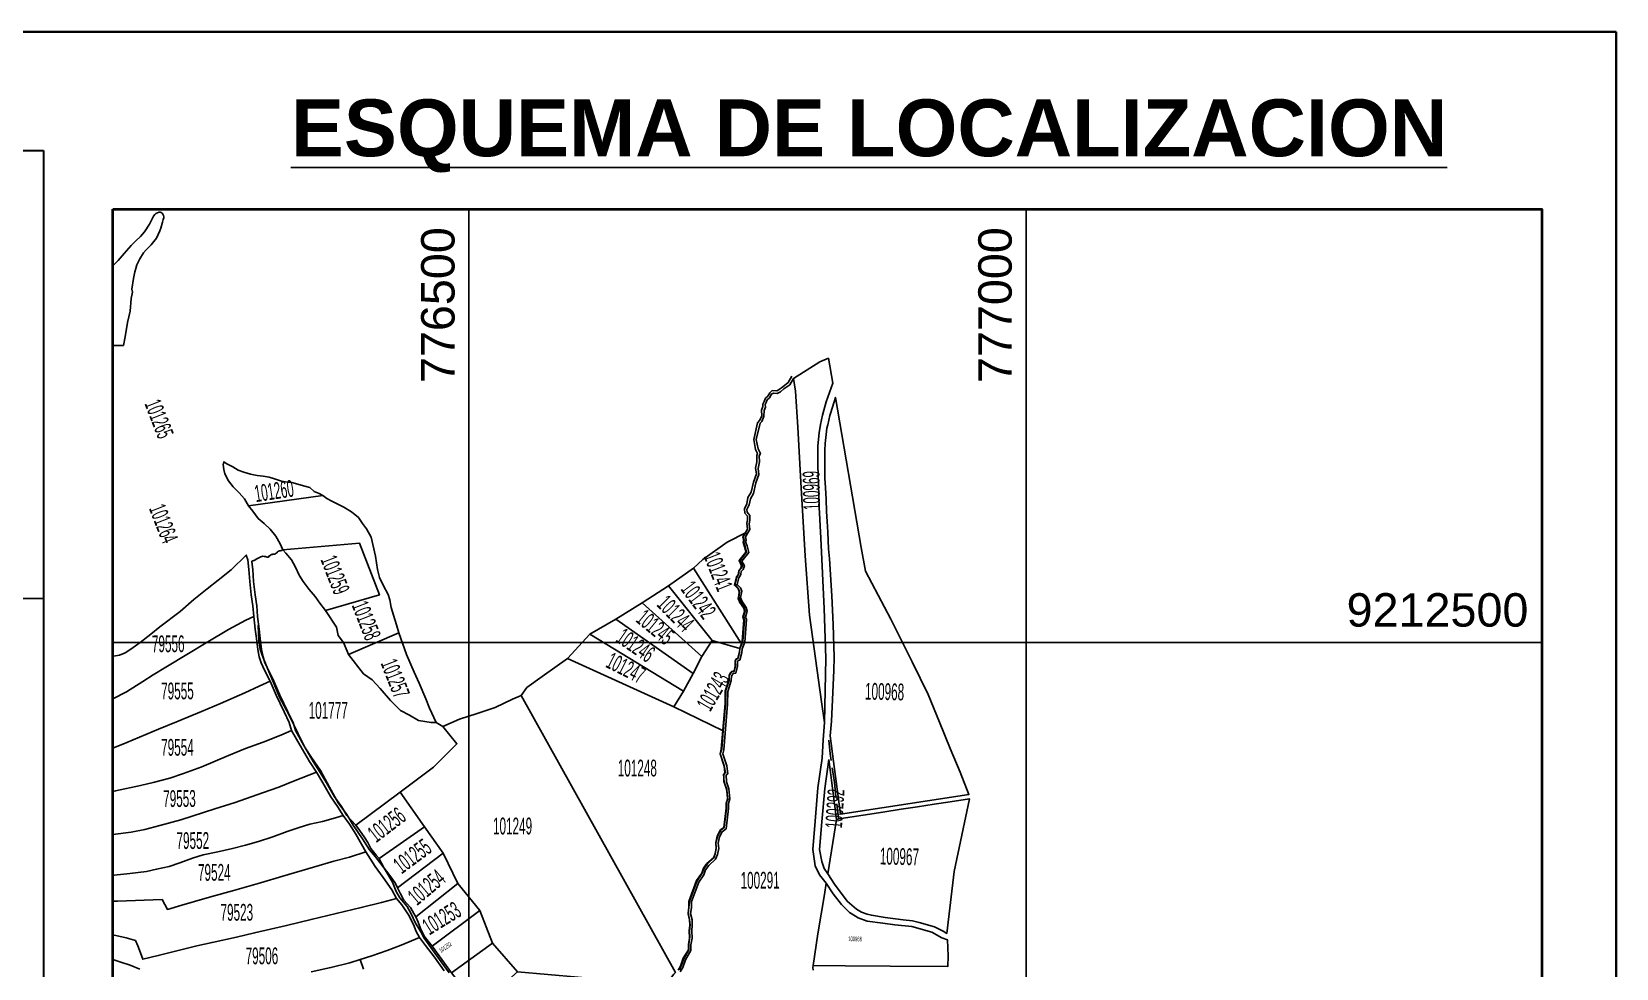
# Model space of a CAD drawing. Extents: x 776738 to 777032, y 9211875 to 9212308.
# Drawn here: x 776946.1 to 776999.3, y 9212077.4 to 9212108.9 of the extents above; entities that cross this region are included whole.
import ezdxf

# ---------------------------------------------------------------- set-up
doc = ezdxf.new("R2010")
doc.units = 0
doc.header["$MEASUREMENT"] = 0
doc.linetypes.add('DASHED', pattern=[0.75, 0.5, -0.25])
doc.layers.get('0').update_dxf_attribs({"linetype": 'CONTINUOUS'})
doc.layers.add('GRID', color=151, linetype='CONTINUOUS')
doc.layers.add('lindero definitivo matriz', color=6, linetype='CONTINUOUS')
doc.styles.add('ARIAL', font='arial.ttf', dxfattribs={"height": 1})
doc.styles.get("Standard").update_dxf_attribs({"font": 'arial.ttf'})

msp = doc.modelspace()

# ---------------------------------------------------------------- linework, layer by layer
at = {"color": 7, "linetype": 'Continuous', "lineweight": 35}
for p, q in [((776820.672, 9212108.854), (776999.277, 9212108.854)), ((776999.277, 9212108.854), (776999.277, 9211982.683))]:
    msp.add_line(p, q, dxfattribs=at)
at = {"color": 7, "linetype": 'Continuous', "lineweight": 30}
for p, q in [((776824.658, 9212104.868), (776946.478, 9212104.868)), ((776946.478, 9212104.868), (776946.478, 9211982.683))]:
    msp.add_line(p, q, dxfattribs=at)
at = {"color": 5}
for p, q in [((776960.752, 9212102.896), (776960.752, 9212054.81)), ((776979.463, 9212102.896), (776979.463, 9212054.81)), ((776979.463, 9212102.896), (776979.463, 9212054.81)), ((776948.807, 9212088.349), (776996.781, 9212088.349))]:
    msp.add_line(p, q, dxfattribs=at)
at = {"color": 150, "linetype": 'Continuous'}
msp.add_line((776824.658, 9212089.825), (776946.478, 9212089.825), dxfattribs=at)
at = {"color": 7, "linetype": 'Continuous', "lineweight": 40}
msp.add_lwpolyline([(776948.807, 9212102.896), (776996.781, 9212102.896), (776996.781, 9212054.81), (776948.807, 9212054.81)], close=True, dxfattribs=at)
at = {"color": 7, "linetype": 'Continuous'}
for points in [[(776948.807, 9212100.997), (776948.816, 9212101.007), (776948.984, 9212101.171), (776949.187, 9212101.414), (776949.418, 9212101.678), (776949.575, 9212101.835), (776949.733, 9212101.984), (776949.866, 9212102.14), (776950.03, 9212102.39), (776950.169, 9212102.661), (776950.21, 9212102.716), (776950.251, 9212102.75), (776950.308, 9212102.776), (776950.359, 9212102.792), (776950.391, 9212102.794), (776950.425, 9212102.782), (776950.457, 9212102.763), (776950.485, 9212102.731), (776950.509, 9212102.686), (776950.52, 9212102.644), (776950.516, 9212102.611), (776950.494, 9212102.55), (776950.468, 9212102.463), (776950.414, 9212102.264), (776950.384, 9212102.167), (776950.264, 9212101.928), (776950.089, 9212101.698), (776949.919, 9212101.528), (776949.834, 9212101.434), (776949.708, 9212101.231), (776949.61, 9212101.023), (776949.573, 9212100.907), (776949.544, 9212100.79), (776949.499, 9212100.566), (776949.444, 9212100.208), (776949.466, 9212100.109), (776949.414, 9212099.896), (776949.387, 9212099.469), (776949.301, 9212099.088), (776949.22, 9212098.606), (776949.159, 9212098.325), (776948.807, 9212098.324)], [(776967.853, 9212077.301), (776967.935, 9212077.44), (776968.031, 9212077.697), (776968.213, 9212078.009), (776968.213, 9212078.203), (776968.255, 9212078.422), (776968.239, 9212078.67), (776968.252, 9212078.867), (776968.248, 9212079.047), (776968.194, 9212079.251), (776968.225, 9212079.449), (776968.234, 9212079.654), (776968.471, 9212080.302), (776968.647, 9212080.558), (776968.704, 9212080.715), (776968.813, 9212080.861), (776969.039, 9212081.079), (776969.099, 9212081.232), (776969.144, 9212081.432), (776969.125, 9212081.615), (776969.168, 9212081.826), (776969.262, 9212082.001), (776969.389, 9212082.099), (776969.475, 9212082.782), (776969.47, 9212082.943), (776969.52, 9212083.102), (776969.486, 9212083.44), (776969.409, 9212083.676), (776969.391, 9212083.906), (776969.448, 9212083.948), (776969.411, 9212084.211), (776969.284, 9212084.617), (776969.316, 9212084.75), (776969.441, 9212086.282), (776969.452, 9212086.702), (776969.566, 9212087.078), (776969.569, 9212087.216), (776969.63, 9212087.308), (776969.715, 9212087.323), (776969.774, 9212087.561), (776969.779, 9212087.705), (776969.798, 9212087.745), (776969.85, 9212087.762), (776969.925, 9212088.019), (776969.932, 9212088.135), (776970.022, 9212088.36), (776970.08, 9212089.12), (776970.042, 9212089.203), (776970.101, 9212089.407), (776970.066, 9212089.529), (776969.931, 9212089.729), (776969.874, 9212089.858), (776969.891, 9212089.907), (776969.92, 9212090.079), (776969.876, 9212090.191), (776969.76, 9212090.293), (776969.821, 9212090.519), (776969.862, 9212090.589), (776969.883, 9212090.65), (776969.893, 9212090.73), (776969.965, 9212090.803), (776970.008, 9212090.929), (776969.923, 9212091.085), (776970.157, 9212091.368), (776970.099, 9212091.592), (776970.046, 9212091.733), (776970.071, 9212091.785), (776970.04, 9212091.895), (776970.189, 9212092.142), (776970.17, 9212092.335), (776970.19, 9212092.452), (776970.191, 9212092.615), (776970.098, 9212092.723), (776970.09, 9212092.819), (776970.17, 9212092.975), (776970.208, 9212093.179), (776970.308, 9212093.347), (776970.395, 9212093.707), (776970.495, 9212093.989), (776970.463, 9212094.195), (776970.514, 9212094.413), (776970.505, 9212094.614), (776970.543, 9212094.7), (776970.466, 9212094.856), (776970.397, 9212095.161), (776970.54, 9212095.716), (776970.588, 9212095.766), (776970.663, 9212095.94), (776970.668, 9212096.134), (776970.712, 9212096.256), (776970.706, 9212096.338), (776970.739, 9212096.405), (776970.775, 9212096.497), (776970.847, 9212096.569), (776970.918, 9212096.692), (776970.979, 9212096.721), (776971.104, 9212096.705), (776971.218, 9212096.76), (776971.334, 9212096.862), (776971.534, 9212097.005), (776971.658, 9212097.213), (776971.718, 9212096.793), (776971.804, 9212095.583), (776971.905, 9212093.734), (776972.041, 9212091.26), (776972.195, 9212089.271), (776972.59, 9212086.362), (776972.69, 9212085.666), (776972.645, 9212085.087), (776972.616, 9212084.47), (776972.472, 9212083.47), (776972.378, 9212082.354), (776972.3, 9212081.406), (776972.381, 9212080.857), (776972.529, 9212080.556), (776972.754, 9212080.269), (776972.69, 9212079.895), (776972.475, 9212078.576), (776972.314, 9212077.504), (776972.305, 9212077.441), (776972.314, 9212077.353)], [(776948.807, 9212086.456), (776949.258, 9212086.7), (776949.811, 9212087.045), (776950.161, 9212087.263), (776950.641, 9212087.554), (776951.284, 9212087.951), (776951.989, 9212088.368), (776952.686, 9212088.782), (776953.273, 9212089.104), (776953.536, 9212089.222), (776953.505, 9212089.587), (776953.451, 9212089.949), (776953.4, 9212090.395), (776953.374, 9212090.801), (776953.338, 9212091.13), (776953.284, 9212091.286), (776952.776, 9212090.793), (776952.345, 9212090.439), (776951.968, 9212090.149), (776951.526, 9212089.799), (776951.064, 9212089.394), (776950.379, 9212088.877), (776950.081, 9212088.626), (776949.722, 9212088.349), (776949.404, 9212088.128), (776949.219, 9212088.009), (776949.029, 9212087.922), (776948.824, 9212087.896), (776948.807, 9212087.897)], [(776948.807, 9212086.456), (776949.258, 9212086.7), (776949.811, 9212087.045), (776950.161, 9212087.263), (776950.641, 9212087.554), (776951.284, 9212087.951), (776951.989, 9212088.368), (776952.686, 9212088.782), (776953.273, 9212089.104), (776953.536, 9212089.222), (776953.587, 9212088.801), (776953.626, 9212088.485), (776953.672, 9212088.121), (776953.718, 9212087.869), (776953.78, 9212087.669), (776953.895, 9212087.425), (776954.08, 9212087.056), (776953.718, 9212086.883), (776953.231, 9212086.656), (776952.422, 9212086.301), (776951.781, 9212086.038), (776950.996, 9212085.712), (776950.334, 9212085.437), (776949.273, 9212084.99), (776948.807, 9212084.806)], [(776967.689, 9212077.269), (776962.507, 9212086.57), (776962.706, 9212086.838), (776963.217, 9212087.208), (776964.066, 9212087.81), (776967.635, 9212086.187), (776969.299, 9212085.382), (776969.246, 9212084.785), (776969.198, 9212084.615), (776969.331, 9212084.196), (776969.353, 9212083.978), (776969.316, 9212083.923), (776969.32, 9212083.68), (776969.412, 9212083.414), (776969.438, 9212083.112), (776969.401, 9212082.954), (776969.404, 9212082.774), (776969.327, 9212082.143), (776969.213, 9212082.051), (776969.117, 9212081.878), (776969.047, 9212081.643), (776969.062, 9212081.443), (776969.029, 9212081.267), (776968.977, 9212081.119), (776968.767, 9212080.924), (776968.653, 9212080.773), (776968.583, 9212080.607), (776968.414, 9212080.331), (776968.174, 9212079.697), (776968.145, 9212079.462), (776968.119, 9212079.27), (776968.163, 9212079.038), (776968.185, 9212078.872), (776968.159, 9212078.666), (776968.174, 9212078.471), (776968.145, 9212078.231), (776968.141, 9212078.04), (776967.971, 9212077.734), (776967.898, 9212077.52), (776967.822, 9212077.358)], [(776948.807, 9212084.806), (776949.273, 9212084.99), (776950.334, 9212085.437), (776950.996, 9212085.712), (776951.781, 9212086.038), (776952.422, 9212086.301), (776953.231, 9212086.656), (776953.718, 9212086.883), (776954.08, 9212087.056), (776954.285, 9212086.583), (776954.554, 9212086.026), (776954.724, 9212085.661), (776954.806, 9212085.394), (776954.446, 9212085.236), (776953.852, 9212085.007), (776953.257, 9212084.789), (776952.684, 9212084.553), (776952.235, 9212084.373), (776951.793, 9212084.176), (776951.178, 9212083.949), (776950.715, 9212083.802), (776950.154, 9212083.649), (776949.734, 9212083.554), (776948.897, 9212083.369), (776948.807, 9212083.351)], [(776948.807, 9212083.351), (776948.897, 9212083.369), (776949.734, 9212083.554), (776950.154, 9212083.649), (776950.715, 9212083.802), (776951.178, 9212083.949), (776951.793, 9212084.176), (776952.235, 9212084.373), (776952.684, 9212084.553), (776953.257, 9212084.789), (776953.852, 9212085.007), (776954.446, 9212085.236), (776954.806, 9212085.394), (776955.091, 9212084.899), (776955.404, 9212084.355), (776955.637, 9212083.993), (776954.874, 9212083.692), (776954.373, 9212083.494), (776953.833, 9212083.3), (776952.909, 9212082.976), (776952.228, 9212082.767), (776951.091, 9212082.4), (776950.377, 9212082.206), (776949.873, 9212082.076), (776949.424, 9212081.986), (776948.807, 9212081.904)], [(776948.807, 9212081.904), (776949.424, 9212081.986), (776949.873, 9212082.076), (776950.377, 9212082.206), (776951.091, 9212082.4), (776952.228, 9212082.767), (776952.909, 9212082.976), (776953.833, 9212083.3), (776954.373, 9212083.494), (776954.874, 9212083.692), (776955.637, 9212083.993), (776955.853, 9212083.644), (776956.12, 9212083.171), (776956.348, 9212082.851), (776956.533, 9212082.548), (776956.276, 9212082.462), (776955.841, 9212082.348), (776955.421, 9212082.249), (776955.059, 9212082.142), (776954.652, 9212082.005), (776954.174, 9212081.825), (776953.697, 9212081.669), (776953.259, 9212081.549), (776952.82, 9212081.44), (776952.332, 9212081.326), (776951.836, 9212081.222), (776951.479, 9212081.111), (776951.048, 9212080.955), (776950.694, 9212080.837), (776950.273, 9212080.742), (776949.93, 9212080.668), (776949.377, 9212080.598), (776948.847, 9212080.536), (776948.807, 9212080.53)], [(776948.807, 9212079.666), (776948.956, 9212079.669), (776950.455, 9212079.726), (776950.637, 9212079.392), (776951.124, 9212079.539), (776951.55, 9212079.657), (776952.124, 9212079.825), (776952.824, 9212080.019), (776953.763, 9212080.282), (776954.515, 9212080.509), (776955.543, 9212080.81), (776956.219, 9212081.008), (776956.744, 9212081.151), (776957.295, 9212081.328), (776956.964, 9212081.916), (776956.749, 9212082.255), (776956.533, 9212082.548), (776956.276, 9212082.462), (776955.841, 9212082.348), (776955.421, 9212082.249), (776955.059, 9212082.142), (776954.652, 9212082.005), (776954.174, 9212081.825), (776953.697, 9212081.669), (776953.259, 9212081.549), (776952.82, 9212081.44), (776952.332, 9212081.326), (776951.836, 9212081.222), (776951.479, 9212081.111), (776951.048, 9212080.955), (776950.694, 9212080.837), (776950.273, 9212080.742), (776949.93, 9212080.668), (776949.377, 9212080.598), (776948.847, 9212080.536), (776948.807, 9212080.53)], [(776948.807, 9212079.666), (776948.956, 9212079.669), (776950.455, 9212079.726), (776950.637, 9212079.392), (776951.124, 9212079.539), (776951.55, 9212079.657), (776952.124, 9212079.825), (776952.824, 9212080.019), (776953.763, 9212080.282), (776954.515, 9212080.509), (776955.543, 9212080.81), (776956.219, 9212081.008), (776956.744, 9212081.151), (776957.295, 9212081.328), (776957.608, 9212080.835), (776957.883, 9212080.463), (776958.165, 9212080.052), (776958.329, 9212079.759), (776957.827, 9212079.627), (776957.144, 9212079.455), (776956.298, 9212079.256), (776955.458, 9212079.055), (776954.635, 9212078.856), (776953.564, 9212078.602), (776952.95, 9212078.46), (776952.136, 9212078.285), (776951.628, 9212078.165), (776951.046, 9212078.023), (776950.327, 9212077.843), (776949.809, 9212077.717), (776949.734, 9212077.93), (776949.648, 9212078.171), (776949.559, 9212078.351), (776949.247, 9212078.437), (776948.807, 9212078.54)], [(776948.807, 9212078.54), (776949.247, 9212078.437), (776949.559, 9212078.351), (776949.648, 9212078.171), (776949.734, 9212077.93), (776949.809, 9212077.717), (776950.327, 9212077.843), (776951.046, 9212078.023), (776951.628, 9212078.165), (776952.136, 9212078.285), (776952.95, 9212078.46), (776953.564, 9212078.602), (776954.635, 9212078.856), (776955.458, 9212079.055), (776956.298, 9212079.256), (776957.144, 9212079.455), (776957.827, 9212079.627), (776958.329, 9212079.759), (776958.506, 9212079.541), (776958.732, 9212079.212), (776958.901, 9212078.884), (776958.989, 9212078.647), (776959.094, 9212078.45), (776958.482, 9212078.196), (776958.013, 9212078.012), (776957.498, 9212077.832), (776957.112, 9212077.707), (776956.758, 9212077.603), (776956.124, 9212077.437), (776955.467, 9212077.3)], [(776959.925, 9212077.335), (776959.607, 9212077.793), (776959.304, 9212078.183), (776959.094, 9212078.45), (776958.482, 9212078.196), (776958.013, 9212078.012), (776957.498, 9212077.832), (776957.112, 9212077.707), (776957.112, 9212077.707), (776957.223, 9212077.383)], [(776949.706, 9212077.385), (776949.38, 9212077.518), (776949.075, 9212077.624), (776948.807, 9212077.712)], [(776957.223, 9212077.383), (776957.112, 9212077.707), (776956.758, 9212077.603), (776956.124, 9212077.437), (776955.467, 9212077.3)]]:
    msp.add_lwpolyline(points, dxfattribs=at)
for points in [[(776971.658, 9212097.213), (776972.538, 9212097.773), (776972.828, 9212097.895), (776972.974, 9212097.051), (776972.753, 9212096.424), (776972.632, 9212095.983), (776972.564, 9212095.666), (776972.519, 9212095.392), (776972.469, 9212094.949), (776972.475, 9212094.29), (776972.496, 9212093.643), (776972.514, 9212092.899), (776972.567, 9212091.852), (776972.686, 9212089.487), (776972.739, 9212087.824), (776972.69, 9212085.666), (776972.59, 9212086.362), (776972.195, 9212089.271), (776972.041, 9212091.26), (776971.905, 9212093.734), (776971.804, 9212095.583), (776971.718, 9212096.793)], [(776973.928, 9212091.541), (776973.063, 9212096.575), (776972.904, 9212096.073), (776972.87, 9212095.969), (776972.805, 9212095.66), (776972.777, 9212095.549), (776972.751, 9212095.338), (776972.718, 9212095.032), (776972.708, 9212094.805), (776972.701, 9212094.512), (776972.705, 9212094.155), (776972.71, 9212093.863), (776972.734, 9212093.538), (776972.746, 9212093.16), (776972.768, 9212092.744), (776972.786, 9212092.412), (776972.806, 9212092.054), (776972.835, 9212091.492), (776972.864, 9212091.165), (776972.945, 9212089.914), (776972.983, 9212088.953), (776973.024, 9212087.855), (776973.005, 9212087.41), (776972.954, 9212086.188), (776972.934, 9212085.711), (776972.889, 9212085.218), (776972.996, 9212084.359), (776973.231, 9212082.594), (776977.544, 9212083.25), (776977.247, 9212083.997), (776976.919, 9212084.797), (776976.551, 9212085.675), (776976.177, 9212086.607), (776975.644, 9212087.698), (776974.924, 9212089.138), (776974.074, 9212090.751)], [(776953.355, 9212092.941), (776953.227, 9212093.174), (776953.048, 9212093.373), (776952.848, 9212093.573), (776952.687, 9212093.781), (776952.568, 9212094.01), (776952.526, 9212094.156), (776952.508, 9212094.326), (776952.535, 9212094.416), (776952.609, 9212094.365), (776952.827, 9212094.246), (776953.012, 9212094.141), (776953.206, 9212094.073), (776953.426, 9212094.007), (776953.65, 9212093.952), (776953.853, 9212093.933), (776954.055, 9212093.897), (776954.227, 9212093.844), (776954.47, 9212093.771), (776954.667, 9212093.738), (776954.815, 9212093.724), (776955.01, 9212093.662), (776955.21, 9212093.605), (776955.414, 9212093.555), (776955.566, 9212093.425), (776955.735, 9212093.348), (776955.85, 9212093.289)], [(776956.717, 9212087.949), (776956.671, 9212088.064), (776956.545, 9212088.352), (776956.369, 9212088.581), (776956.309, 9212088.868), (776955.938, 9212089.421), (776957.756, 9212089.949), (776957.086, 9212091.684), (776954.513, 9212091.457), (776954.422, 9212091.665), (776954.275, 9212091.925), (776954.089, 9212092.16), (776953.88, 9212092.343), (776953.685, 9212092.515), (776953.502, 9212092.759), (776953.355, 9212092.941), (776955.85, 9212093.289), (776955.986, 9212093.186), (776956.155, 9212093.093), (776956.356, 9212092.999), (776956.56, 9212092.895), (776956.816, 9212092.742), (776957.049, 9212092.545), (776957.187, 9212092.348), (776957.324, 9212092.164), (776957.478, 9212091.89), (776957.622, 9212091.247), (776957.693, 9212090.806), (776957.753, 9212090.538), (776957.878, 9212090.281), (776958.045, 9212089.96), (776958.099, 9212089.787), (776958.152, 9212089.525), (776958.224, 9212089.263), (776958.325, 9212088.941), (776958.403, 9212088.674)], [(776970.066, 9212092.041), (776969.427, 9212091.715), (776968.61, 9212091.132), (776968.298, 9212090.845), (776969.829, 9212088.431), (776969.922, 9212088.302), (776969.956, 9212088.401), (776970.014, 9212089.098), (776969.979, 9212089.215), (776970.031, 9212089.409), (776969.998, 9212089.521), (776969.874, 9212089.7), (776969.814, 9212089.868), (776969.828, 9212089.927), (776969.847, 9212090.068), (776969.801, 9212090.168), (776969.725, 9212090.251), (776969.692, 9212090.31), (776969.756, 9212090.529), (776969.777, 9212090.575), (776969.815, 9212090.669), (776969.823, 9212090.756), (776969.902, 9212090.844), (776969.937, 9212090.922), (776969.854, 9212091.087), (776970.082, 9212091.382), (776970.033, 9212091.574), (776969.972, 9212091.719), (776969.998, 9212091.793), (776969.966, 9212091.913)], [(776953.474, 9212091.074), (776953.475, 9212091.059), (776953.503, 9212090.801), (776953.529, 9212090.395), (776953.58, 9212089.948), (776953.634, 9212089.586), (776953.664, 9212089.222), (776953.716, 9212088.801), (776953.754, 9212088.485), (776953.8, 9212088.12), (776953.847, 9212087.869), (776953.908, 9212087.668), (776954.024, 9212087.425), (776954.208, 9212087.055), (776954.414, 9212086.583), (776954.683, 9212086.026), (776954.853, 9212085.661), (776954.935, 9212085.394), (776955.219, 9212084.899), (776955.533, 9212084.354), (776955.766, 9212083.992), (776955.982, 9212083.643), (776956.248, 9212083.171), (776956.477, 9212082.85), (776956.662, 9212082.547), (776956.966, 9212082.219), (776958.446, 9212083.324), (776959.573, 9212084.169), (776960.357, 9212084.951), (776959.879, 9212085.534), (776959.657, 9212085.671), (776959.485, 9212085.664), (776959.069, 9212085.736), (776958.768, 9212085.907), (776958.466, 9212086.072), (776958.122, 9212086.402), (776957.778, 9212086.81), (776957.506, 9212087.103), (776957.219, 9212087.304), (776956.717, 9212087.949), (776956.671, 9212088.064), (776956.545, 9212088.352), (776956.369, 9212088.581), (776956.309, 9212088.868), (776955.938, 9212089.421), (776955.755, 9212089.674), (776955.593, 9212089.897), (776955.394, 9212090.126), (776955.19, 9212090.398), (776955.06, 9212090.614), (776954.932, 9212090.884), (776954.802, 9212091.123), (776954.615, 9212091.354), (776954.513, 9212091.457), (776954.475, 9212091.443), (776954.451, 9212091.435), (776954.426, 9212091.427), (776954.397, 9212091.424), (776954.36, 9212091.418), (776954.333, 9212091.392), (776954.321, 9212091.376), (776954.306, 9212091.365), (776954.291, 9212091.355), (776954.273, 9212091.347), (776954.25, 9212091.327), (776954.248, 9212091.316), (776954.237, 9212091.311), (776954.209, 9212091.318), (776954.192, 9212091.312), (776954.179, 9212091.317), (776954.158, 9212091.307), (776954.132, 9212091.302), (776954.1, 9212091.281), (776954.085, 9212091.267), (776954.053, 9212091.257), (776954.038, 9212091.23), (776954.02, 9212091.22), (776953.989, 9212091.217), (776953.952, 9212091.224), (776953.93, 9212091.238), (776953.897, 9212091.237), (776953.885, 9212091.237), (776953.827, 9212091.247), (776953.749, 9212091.213), (776953.685, 9212091.179), (776953.62, 9212091.146), (776953.566, 9212091.118), (776953.543, 9212091.104), (776953.533, 9212091.099), (776953.5, 9212091.088), (776953.473, 9212091.076)], [(776957.086, 9212091.684), (776957.756, 9212089.949), (776955.938, 9212089.421), (776955.755, 9212089.674), (776955.593, 9212089.897), (776955.394, 9212090.126), (776955.19, 9212090.398), (776955.06, 9212090.614), (776954.932, 9212090.884), (776954.802, 9212091.123), (776954.615, 9212091.354), (776954.513, 9212091.457)], [(776969.858, 9212088.153), (776968.922, 9212088.418), (776967.453, 9212090.251), (776968.298, 9212090.845), (776969.829, 9212088.431), (776969.922, 9212088.302)], [(776968.581, 9212087.878), (776966.579, 9212089.678), (776967.453, 9212090.251), (776968.922, 9212088.418)], [(776965.695, 9212089.137), (776966.579, 9212089.678), (776968.581, 9212087.878), (776968.282, 9212087.305)], [(776967.963, 9212086.713), (776964.818, 9212088.634), (776965.695, 9212089.137), (776968.282, 9212087.305)], [(776959.657, 9212085.671), (776959.434, 9212086.148), (776959.315, 9212086.457), (776959.089, 9212086.987), (776958.915, 9212087.351), (776958.665, 9212087.946), (776958.403, 9212088.674), (776956.717, 9212087.949), (776957.219, 9212087.304), (776957.506, 9212087.103), (776957.778, 9212086.81), (776958.122, 9212086.402), (776958.466, 9212086.072), (776958.768, 9212085.907), (776959.069, 9212085.736), (776959.485, 9212085.664)], [(776967.963, 9212086.713), (776967.635, 9212086.187), (776964.066, 9212087.81), (776964.818, 9212088.634), (776967.963, 9212086.713), (776967.635, 9212086.187)], [(776969.299, 9212085.382), (776967.635, 9212086.187), (776967.963, 9212086.713), (776968.282, 9212087.305), (776968.581, 9212087.878), (776968.922, 9212088.418), (776969.858, 9212088.153), (776969.847, 9212088.025), (776969.793, 9212087.828), (776969.744, 9212087.799), (776969.712, 9212087.753), (776969.701, 9212087.657), (776969.696, 9212087.561), (776969.666, 9212087.381), (776969.59, 9212087.379), (776969.535, 9212087.335), (776969.497, 9212087.25), (776969.491, 9212087.082), (776969.382, 9212086.749), (776969.37, 9212086.268)], [(776962.386, 9212077.295), (776961.554, 9212078.264), (776961.122, 9212079.356), (776960.384, 9212080.258), (776959.896, 9212081.284), (776959.265, 9212082.168), (776958.446, 9212083.324), (776959.573, 9212084.169), (776960.357, 9212084.951), (776959.879, 9212085.534), (776960.439, 9212085.78), (776961.036, 9212085.967), (776961.644, 9212086.173), (776962.217, 9212086.449), (776962.507, 9212086.57), (776967.689, 9212077.269), (776967.632, 9212077.217), (776967.562, 9212077.118), (776967.529, 9212077.041), (776967.496, 9212076.941), (776967.48, 9212076.849)], [(776972.837, 9212084.426), (776972.963, 9212083.458), (776973.103, 9212082.411), (776972.806, 9212080.583), (776972.689, 9212080.76), (776972.603, 9212080.997), (776972.533, 9212081.402), (776972.606, 9212082.337), (776972.704, 9212083.452)], [(776957.742, 9212081.1), (776957.64, 9212081.216), (776957.47, 9212081.432), (776957.369, 9212081.635), (776957.244, 9212081.824), (776957.083, 9212082.049), (776956.966, 9212082.219), (776958.446, 9212083.324), (776959.265, 9212082.168)], [(776973.103, 9212082.411), (776973.253, 9212082.446), (776973.988, 9212082.558), (776974.65, 9212082.658), (776975.268, 9212082.752), (776975.817, 9212082.836), (776976.376, 9212082.921), (776976.91, 9212083.002), (776977.566, 9212083.102), (776977.048, 9212080.667), (776976.797, 9212078.584), (776976.675, 9212078.664), (776976.383, 9212078.809), (776975.879, 9212078.948), (776975.652, 9212079.007), (776975.337, 9212079.047), (776974.734, 9212079.125), (776974.27, 9212079.195), (776974.129, 9212079.23), (776973.941, 9212079.303), (776973.775, 9212079.4), (776973.534, 9212079.599), (776973.457, 9212079.674), (776973.028, 9212080.238), (776972.806, 9212080.583)], [(776958.295, 9212080.258), (776958.188, 9212080.41), (776958.073, 9212080.58), (776957.914, 9212080.773), (776957.825, 9212080.944), (776957.742, 9212081.1), (776959.265, 9212082.168), (776959.896, 9212081.284), (776958.364, 9212080.119)], [(776958.972, 9212079.143), (776958.907, 9212079.249), (776958.792, 9212079.461), (776958.575, 9212079.7), (776958.451, 9212079.935), (776958.364, 9212080.119), (776959.896, 9212081.284), (776960.384, 9212080.258)], [(776959.529, 9212078.162), (776959.253, 9212078.498), (776959.137, 9212078.747), (776959.05, 9212078.958), (776958.972, 9212079.143), (776960.384, 9212080.258), (776961.122, 9212079.356)], [(776972.754, 9212080.269), (776972.987, 9212079.914), (776973.27, 9212079.562), (776973.539, 9212079.293), (776973.594, 9212079.259), (776973.831, 9212079.113), (776974.131, 9212079), (776974.654, 9212078.926), (776975.058, 9212078.878), (776975.628, 9212078.813), (776976.301, 9212078.626), (776976.638, 9212078.439), (776976.823, 9212078.371), (776976.847, 9212077.83), (776976.837, 9212077.476), (776974.899, 9212077.488), (776973.393, 9212077.497), (776972.314, 9212077.504), (776972.475, 9212078.576), (776972.69, 9212079.895)], [(776959.529, 9212078.162), (776961.122, 9212079.356), (776961.554, 9212078.264), (776960.178, 9212077.264)], [(776961.554, 9212078.264), (776962.386, 9212077.295), (776961.029, 9212076.09), (776960.883, 9212076.094), (776960.611, 9212076.601), (776960.372, 9212077.01), (776960.178, 9212077.264)]]:
    msp.add_lwpolyline(points, close=True, dxfattribs=at)
at = {"color": 5, "linetype": 'Continuous'}
for points in [[(776971.599, 9212097.292), (776971.481, 9212097.078), (776971.293, 9212096.937), (776971.177, 9212096.84), (776971.092, 9212096.795), (776970.944, 9212096.808), (776970.855, 9212096.736), (776970.789, 9212096.62), (776970.72, 9212096.548), (776970.67, 9212096.437), (776970.623, 9212096.356), (776970.621, 9212096.269), (776970.58, 9212096.147), (776970.586, 9212095.963), (776970.519, 9212095.811), (776970.447, 9212095.73), (776970.318, 9212095.165), (776970.383, 9212094.835), (776970.445, 9212094.698), (776970.421, 9212094.628), (776970.429, 9212094.412), (776970.384, 9212094.203), (776970.41, 9212094.008), (776970.314, 9212093.738), (776970.229, 9212093.398), (776970.122, 9212093.214), (776970.085, 9212093.009), (776970.01, 9212092.834), (776970.022, 9212092.697), (776970.111, 9212092.59), (776970.105, 9212092.472), (776970.089, 9212092.354), (776970.107, 9212092.154), (776969.956, 9212091.9), (776969.985, 9212091.789), (776969.961, 9212091.717), (776970.015, 9212091.567), (776970.054, 9212091.384), (776969.825, 9212091.1), (776969.912, 9212090.921), (776969.888, 9212090.842), (776969.821, 9212090.762), (776969.806, 9212090.681), (776969.794, 9212090.618), (776969.745, 9212090.55), (776969.673, 9212090.271), (776969.799, 9212090.157), (776969.834, 9212090.062), (776969.821, 9212089.93), (776969.795, 9212089.832), (776969.858, 9212089.697), (776969.985, 9212089.503), (776970.011, 9212089.389), (776969.952, 9212089.206), (776969.987, 9212089.112), (776969.934, 9212088.386), (776969.854, 9212088.148), (776969.841, 9212088.028), (776969.782, 9212087.812), (776969.723, 9212087.784), (776969.699, 9212087.729), (776969.705, 9212087.568), (776969.659, 9212087.395), (776969.581, 9212087.377), (776969.49, 9212087.246), (776969.487, 9212087.088), (776969.365, 9212086.723), (776969.356, 9212086.298), (776969.221, 9212084.768), (776969.197, 9212084.617), (776969.326, 9212084.207), (776969.367, 9212083.98), (776969.308, 9212083.928), (776969.33, 9212083.66), (776969.407, 9212083.426), (776969.445, 9212083.101), (776969.396, 9212082.953), (776969.396, 9212082.794), (776969.317, 9212082.141), (776969.206, 9212082.06), (776969.094, 9212081.846), (776969.042, 9212081.626), (776969.062, 9212081.437), (776969.02, 9212081.261), (776968.968, 9212081.127), (776968.743, 9212080.93), (776968.634, 9212080.775), (776968.575, 9212080.613), (776968.396, 9212080.363), (776968.146, 9212079.662), (776968.146, 9212079.453), (776968.113, 9212079.248), (776968.168, 9212079.041), (776968.176, 9212078.862), (776968.152, 9212078.668), (776968.168, 9212078.427), (776968.132, 9212078.222), (776968.13, 9212078.038), (776967.954, 9212077.753), (776967.86, 9212077.483), (776967.788, 9212077.354)], [(776960.097, 9212077.264), (776959.829, 9212077.636), (776959.539, 9212078.036), (776959.257, 9212078.429), (776959.143, 9212078.639), (776958.957, 9212078.95), (776958.819, 9212079.246), (776958.682, 9212079.487), (776958.441, 9212079.784), (776958.31, 9212079.997), (776958.189, 9212080.311), (776957.914, 9212080.773), (776957.624, 9212081.159), (776957.424, 9212081.393), (776957.183, 9212081.766), (776956.877, 9212082.224), (776956.656, 9212082.583), (776956.367, 9212082.968), (776956.078, 9212083.492), (776955.771, 9212084.054), (776955.475, 9212084.489), (776955.261, 9212084.819), (776955.02, 9212085.281), (776954.728, 9212085.912), (776954.397, 9212086.512), (776954.142, 9212087.139), (776954.007, 9212087.452), (776953.849, 9212087.831), (776953.752, 9212088.121), (776953.704, 9212088.417), (776953.684, 9212088.927)]]:
    msp.add_lwpolyline(points, dxfattribs=at)
at = {"color": 1, "linetype": 'DASHED'}
msp.add_lwpolyline([(776973.167, 9212082.439), (776973.027, 9212083.653), (776972.887, 9212084.612), (776972.836, 9212085.07)], dxfattribs=at)

# ---------------------------------------------------------------- texts
at = {"color": 7, "width": 0.5}
for s, height, rotation, p in [('101265', 0.5637, 291.3, (776949.86, 9212096.368)), ('101260', 0.5637, 8.5, (776953.609, 9212093.062)), ('100969', 0.5637, 90.9, (776972.546, 9212092.799)), ('101264', 0.5637, 291.3, (776950.009, 9212092.853)), ('101259', 0.5637, 291.3, (776955.768, 9212091.133)), ('101241', 0.5637, 291.3, (776968.634, 9212091.245)), ('101242', 0.5637, 306.9, (776967.846, 9212090.138)), ('101244', 0.5637, 314.6, (776967.036, 9212089.595)), ('101258', 0.5637, 291.3, (776956.816, 9212089.6)), ('101245', 0.5637, 320.6, (776966.332, 9212089.069)), ('101246', 0.5637, 325.3, (776965.659, 9212088.405)), ('79556', 0.5637, 0.3, (776950.117, 9212088.022)), ('101257', 0.5637, 291.3, (776957.788, 9212087.655)), ('101247', 0.5637, 333.4, (776965.315, 9212087.542)), ('101243', 0.5637, 59.6, (776968.859, 9212086.003)), ('79555', 0.5637, 0.3, (776950.427, 9212086.44)), ('100968', 0.5637, 358.7, (776974.05, 9212086.436)), ('79554', 0.5637, 0.3, (776950.427, 9212084.548)), ('79553', 0.5637, 0.3, (776950.495, 9212082.828)), ('100292', 0.564, 86.1, (776973.28, 9212082.1)), ('101256', 0.5637, 37.3, (776957.644, 9212081.613)), ('79552', 0.5637, 0.3, (776950.942, 9212081.418)), ('101255', 0.5637, 36.7, (776958.5, 9212080.563)), ('100967', 0.5637, 358.7, (776974.547, 9212080.902)), ('79524', 0.5637, 0.3, (776951.664, 9212080.351)), ('101254', 0.564, 40, (776959.012, 9212079.498)), ('100291', 0.5637, 0.3, (776969.879, 9212080.085)), ('79523', 0.5637, 0.3, (776952.42, 9212079.01)), ('101253', 0.5637, 31.5, (776959.43, 9212078.514)), ('101252', 0.1569, 33.8, (776959.821, 9212077.93)), ('100966', 0.1571, 358.7, (776973.492, 9212078.328)), ('79506', 0.5637, 0.3, (776953.263, 9212077.548))]:
    msp.add_text(s, height=height, rotation=rotation, dxfattribs=at).set_placement(p)
for s, p in [('101777', (776955.378, 9212085.791)), ('101248', (776965.755, 9212083.855)), ('101249', (776961.566, 9212081.91))]:
    msp.add_text(s, height=0.5637, dxfattribs=at).set_placement(p)
at = {"layer": 'GRID', "color": 5, "linetype": 'Continuous', "style": 'ARIAL'}
for s, p in [('776500', (776960.276, 9212097.059)), ('777000', (776978.98, 9212097.059))]:
    msp.add_text(s, height=1.1226, rotation=90, dxfattribs=at).set_placement(p)
msp.add_text('9212500', height=1.1226, dxfattribs=at).set_placement((776990.222, 9212088.884))
at = {"layer": 'lindero definitivo matriz', "color": 7, "insert": (776954.783, 9212106.582), "char_height": 1.90918, "width": 58.90584, "attachment_point": 1}
msp.add_mtext('{\\fArial|b1|i0|c0|p34;\\LESQUEMA DE LOCALIZACION}', dxfattribs=at)

doc.saveas('drawing.dxf')
